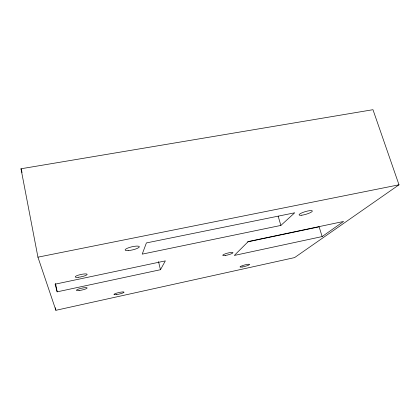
<?xml version="1.0" encoding="UTF-8"?>
<svg xmlns="http://www.w3.org/2000/svg" width="420" height="420" viewBox="0 0 420 420"><rect width="100%" height="100%" fill="white"/><g stroke="black" fill="none" stroke-linecap="round" stroke-linejoin="round"><path stroke-width="0.63" d="M160.456 269.714L165.349 260.883L55.104 284.183L57.173 291.842L160.456 269.714L158.503 261.555M280.87 225.43L294.725 212.788L146.396 242.928L142.217 254.132L280.87 225.43L278.161 216.19M322.135 236.576L343.581 221.461L248.252 241.542L234.302 255.449L322.135 236.576L319.132 226.821L247.532 241.91M399 184.805L294.578 257.597L55.886 310.301L37.937 257.171L21 168.772L372.971 109.699L399 184.805L37.937 257.171M21 168.772L22.066 172.541M55.529 283.479L57.173 291.842M55.393 307.755L55.886 310.301M225.414 255.444A5.292 0.913 -14.8 0 0 232.979 252.646A5.292 0.913 -14.8 0 0 225.188 253.864A5.292 0.913 -14.8 0 0 225.414 255.444M79.091 290.524A5.502 0.935 -12.4 0 0 87.161 287.968A5.502 0.935 -12.4 0 0 79.091 288.866A5.502 0.935 -12.4 0 0 79.091 290.524M78.146 277.289A6.153 1.176 -12.2 0 0 87.181 274.365A6.153 1.176 -12.2 0 0 78.152 275.21A6.153 1.176 -12.2 0 0 78.146 277.289M242.403 266.963A4.919 0.724 -15 0 0 249.543 264.448A4.919 0.724 -15 0 0 242.419 265.655A4.919 0.724 -15 0 0 242.403 266.963M116.225 294.635A5.198 0.793 -13.1 0 0 124.063 292.215A5.198 0.793 -13.1 0 0 116.739 293.108A5.198 0.793 -13.1 0 0 116.225 294.635M301.817 215.203A6.914 1.376 -16.5 0 0 312.328 211.202A6.914 1.376 -16.5 0 0 303.019 212.389A6.914 1.376 -16.5 0 0 301.817 215.203M128.158 250.588A7.308 1.591 -13.1 0 0 139.325 246.923A7.308 1.591 -13.1 0 0 129.181 247.548A7.308 1.591 -13.1 0 0 128.158 250.588"/></g></svg>
